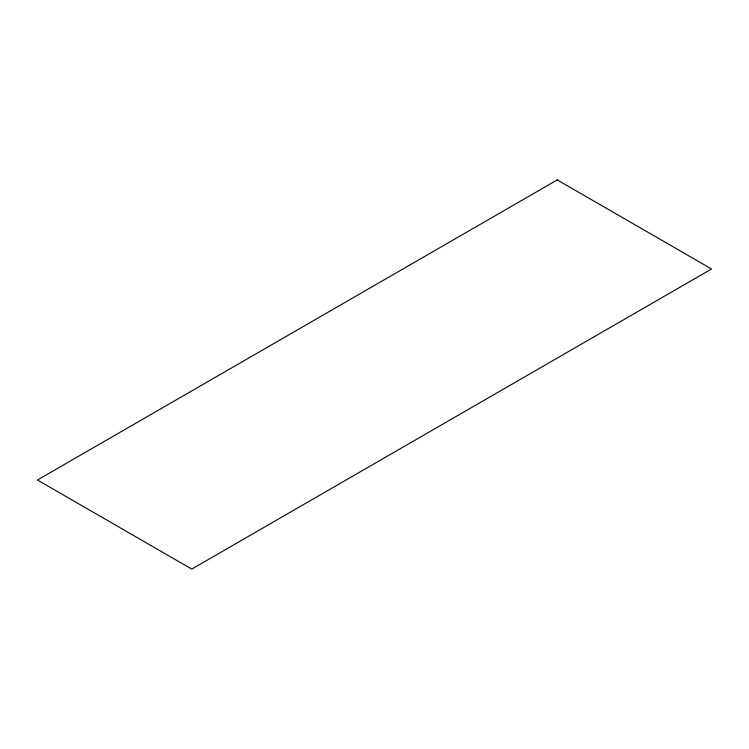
<?xml version="1.0" encoding="UTF-8"?>
<svg xmlns="http://www.w3.org/2000/svg" width="749" height="749" viewBox="0 0 749 749"><rect width="100%" height="100%" fill="white"/><g stroke="black" fill="none" stroke-linecap="round" stroke-linejoin="round"><path stroke-width="1.12" d="M557.237 179.91L37.45 480.006L191.763 569.09L711.55 268.994L557.237 179.91"/></g></svg>
